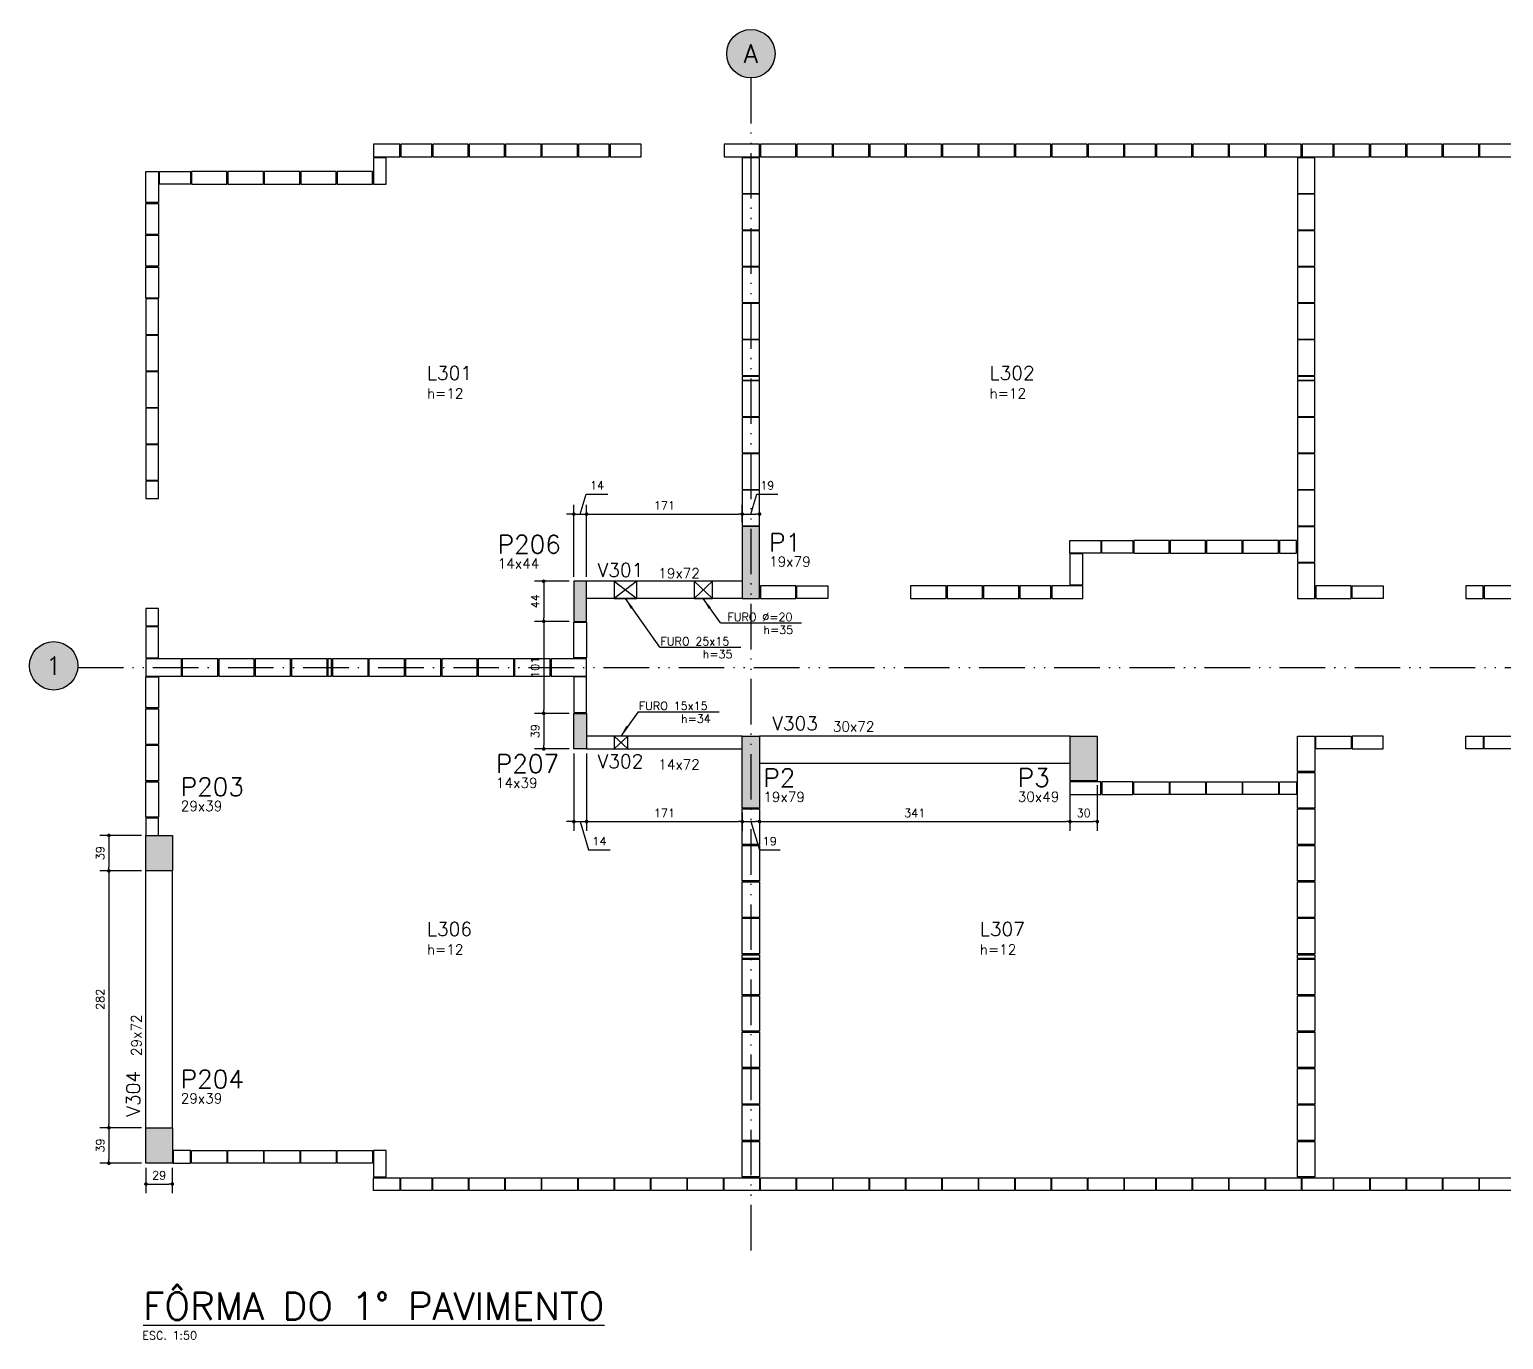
# Model space of a CAD drawing. Extents: x -15987 to 9310, y -4615 to -1189.
# Drawn here: x 6072 to 7691, y -4327 to -2889 of the extents above; entities that cross this region are included whole.
import ezdxf
from ezdxf.enums import TextEntityAlignment as Align

# ---------------------------------------------------------------- set-up
doc = ezdxf.new("R2010")
doc.units = 0
doc.header["$LTSCALE"] = 25
doc.linetypes.add('ESTILO_TQS_0004', pattern=[3.3, 2, -0.4, 0.05, -0.4, 0.05, -0.4])
for name, color, linetype in [('COTA', 1, 'Continuous'), ('EIXOS', 1, 'ESTILO_TQS_0004'), ('H2', 252, 'Continuous'), ('H4', 254, 'Continuous'), ('IND-EIXOS', 2, 'Continuous'), ('L-D', 2, 'Continuous'), ('L-N', 4, 'Continuous'), ('Linha_fina', 1, 'Continuous'), ('P-D', 2, 'Continuous'), ('P-S', 5, 'Continuous'), ('Pena_1', 1, 'Continuous'), ('PIL-N', 4, 'Continuous'), ('PROJ', 252, 'Continuous'), ('T1', 2, 'Continuous'), ('T4', 6, 'Continuous'), ('TEXT-EIXOS', 3, 'Continuous'), ('TEXTO', 3, 'Continuous'), ('VIG-D', 2, 'Continuous'), ('VIG-N', 4, 'Continuous'), ('VIGA', 3, 'Continuous')]:
    doc.layers.add(name, color=color, linetype=linetype)
doc.styles.add('COTA', font='romans.shx')
doc.styles.get("Standard").update_dxf_attribs({"font": 'romans.shx'})
doc.styles.add('Texto1', font='romans.shx', dxfattribs={"height": 9})
doc.styles.add('Texto4', font='romans.shx', dxfattribs={"height": 30})
doc.dimstyles.new('forma', dxfattribs={"dimscale": 5, "dimtxt": 1.8, "dimasz": 0.8, "dimexe": 2, "dimexo": 1, "dimgap": 1, "dimtad": 1, "dimdec": 1, "dimzin": 9, "dimtxsty": 'COTA', "dimblk1": 'DOT', "dimblk2": 'DOT', "dimsah": 1, "dimcen": 0, "dimdle": 1, "dimclrd": 256, "dimclre": 256, "dimclrt": 2, "dimadec": 0, "dimazin": 0, "dimtfac": 1, "dimtdec": 0, "dimtmove": 0, "dimatfit": 3, "dimfxl": 1, "dimtolj": 1, "dimtzin": 0, "dimarcsym": 0})

# ---------------------------------------------------------------- blocks, each defined once
blk = doc.blocks.new('A$C55ad4023')
at = {"layer": 'PROJ'}
for points in [[(-3240.9, -408), (-3211.9, -408), (-3211.9, -394), (-3240.9, -394), (-3240.9, -408)], [(-3210.9, -408), (-3176.9, -408), (-3176.9, -394), (-3210.9, -394), (-3210.9, -408)], [(-3175.9, -408), (-3136.9, -408), (-3136.9, -394), (-3175.9, -394), (-3175.9, -408)], [(-3135.9, -408), (-3096.9, -408), (-3096.9, -394), (-3135.9, -394), (-3135.9, -408)], [(-3095.9, -408), (-3056.9, -408), (-3056.9, -394), (-3095.9, -394), (-3095.9, -408)], [(-3055.9, -408), (-3016.9, -408), (-3016.9, -394), (-3055.9, -394), (-3055.9, -408)], [(-3015.9, -408), (-2981.9, -408), (-2981.9, -394), (-3015.9, -394), (-3015.9, -408)], [(-2980.9, -408), (-2946.9, -408), (-2946.9, -394), (-2980.9, -394), (-2980.9, -408)], [(-2855.9, -408), (-2816.9, -408), (-2816.9, -394), (-2855.9, -394), (-2855.9, -408)], [(-2815.9, -408), (-2776.9, -408), (-2776.9, -394), (-2815.9, -394), (-2815.9, -408)], [(-2775.9, -408), (-2736.9, -408), (-2736.9, -394), (-2775.9, -394), (-2775.9, -408)], [(-2735.9, -408), (-2696.9, -408), (-2696.9, -394), (-2735.9, -394), (-2735.9, -408)], [(-2695.9, -408), (-2656.9, -408), (-2656.9, -394), (-2695.9, -394), (-2695.9, -408)], [(-2655.9, -408), (-2616.9, -408), (-2616.9, -394), (-2655.9, -394), (-2655.9, -408)], [(-2615.9, -408), (-2576.9, -408), (-2576.9, -394), (-2615.9, -394), (-2615.9, -408)], [(-2575.9, -408), (-2536.9, -408), (-2536.9, -394), (-2575.9, -394), (-2575.9, -408)], [(-2535.9, -408), (-2496.9, -408), (-2496.9, -394), (-2535.9, -394), (-2535.9, -408)], [(-2495.9, -408), (-2456.9, -408), (-2456.9, -394), (-2495.9, -394), (-2495.9, -408)], [(-2455.9, -408), (-2416.9, -408), (-2416.9, -394), (-2455.9, -394), (-2455.9, -408)], [(-2415.9, -408), (-2381.9, -408), (-2381.9, -394), (-2415.9, -394), (-2415.9, -408)], [(-2380.9, -408), (-2341.9, -408), (-2341.9, -394), (-2380.9, -394), (-2380.9, -408)], [(-2340.9, -408), (-2301.9, -408), (-2301.9, -394), (-2340.9, -394), (-2340.9, -408)], [(-2300.9, -408), (-2261.9, -408), (-2261.9, -394), (-2300.9, -394), (-2300.9, -408)], [(-2260.9, -408), (-2221.9, -408), (-2221.9, -394), (-2260.9, -394), (-2260.9, -408)], [(-2220.9, -408), (-2186.9, -408), (-2186.9, -394), (-2220.9, -394), (-2220.9, -408)], [(-2185.9, -408), (-2146.9, -408), (-2146.9, -394), (-2185.9, -394), (-2185.9, -408)], [(-2145.9, -408), (-2106.9, -408), (-2106.9, -394), (-2145.9, -394), (-2145.9, -408)], [(-2105.9, -408), (-2066.9, -408), (-2066.9, -394), (-2105.9, -394), (-2105.9, -408)], [(-2065.9, -408), (-2026.9, -408), (-2026.9, -394), (-2065.9, -394), (-2065.9, -408)], [(-2025.9, -408), (-1986.9, -408), (-1986.9, -394), (-2025.9, -394), (-2025.9, -408)], [(-3240.9, -409), (-3240.9, -438), (-3226.9, -438), (-3226.9, -409), (-3240.9, -409)], [(-2835.9, -409), (-2835.9, -448), (-2816.9, -448), (-2816.9, -409), (-2835.9, -409)], [(-2225.9, -409), (-2225.9, -448), (-2206.9, -448), (-2206.9, -409), (-2225.9, -409)], [(-3476.9, -424), (-3476.9, -458), (-3490.9, -458), (-3490.9, -424), (-3476.9, -424)], [(-3441.9, -438), (-3475.9, -438), (-3475.9, -424), (-3441.9, -424), (-3441.9, -438)], [(-3440.9, -438), (-3401.9, -438), (-3401.9, -424), (-3440.9, -424), (-3440.9, -438)], [(-3400.9, -438), (-3361.9, -438), (-3361.9, -424), (-3400.9, -424), (-3400.9, -438)], [(-3360.9, -438), (-3321.9, -438), (-3321.9, -424), (-3360.9, -424), (-3360.9, -438)], [(-3320.9, -438), (-3281.9, -438), (-3281.9, -424), (-3320.9, -424), (-3320.9, -438)], [(-3280.9, -438), (-3241.9, -438), (-3241.9, -424), (-3280.9, -424), (-3280.9, -438)], [(-2835.9, -449), (-2835.9, -488), (-2816.9, -488), (-2816.9, -449), (-2835.9, -449)], [(-2225.9, -449), (-2225.9, -488), (-2206.9, -488), (-2206.9, -449), (-2225.9, -449)], [(-3476.9, -459), (-3476.9, -493), (-3490.9, -493), (-3490.9, -459), (-3476.9, -459)], [(-3476.9, -494), (-3476.9, -528), (-3490.9, -528), (-3490.9, -494), (-3476.9, -494)], [(-2835.9, -489), (-2835.9, -528), (-2816.9, -528), (-2816.9, -489), (-2835.9, -489)], [(-2225.9, -489), (-2225.9, -528), (-2206.9, -528), (-2206.9, -489), (-2225.9, -489)], [(-3476.9, -529), (-3476.9, -563), (-3490.9, -563), (-3490.9, -529), (-3476.9, -529)], [(-2835.9, -529), (-2835.9, -568), (-2816.9, -568), (-2816.9, -529), (-2835.9, -529)], [(-2225.9, -529), (-2225.9, -568), (-2206.9, -568), (-2206.9, -529), (-2225.9, -529)], [(-3490.9, -564), (-3490.9, -603), (-3476.9, -603), (-3476.9, -564), (-3490.9, -564)], [(-2835.9, -569), (-2835.9, -608), (-2816.9, -608), (-2816.9, -569), (-2835.9, -569)], [(-2225.9, -569), (-2225.9, -608), (-2206.9, -608), (-2206.9, -569), (-2225.9, -569)], [(-3490.9, -604), (-3490.9, -643), (-3476.9, -643), (-3476.9, -604), (-3490.9, -604)], [(-2835.9, -609), (-2835.9, -648), (-2816.9, -648), (-2816.9, -609), (-2835.9, -609)], [(-2225.9, -609), (-2225.9, -648), (-2206.9, -648), (-2206.9, -609), (-2225.9, -609)], [(-3490.9, -644), (-3490.9, -683), (-3476.9, -683), (-3476.9, -644), (-3490.9, -644)], [(-2816.9, -653), (-2816.9, -649), (-2835.9, -649), (-2835.9, -653), (-2816.9, -653)], [(-2835.9, -654), (-2835.9, -693), (-2816.9, -693), (-2816.9, -654), (-2835.9, -654)], [(-2206.9, -653), (-2206.9, -649), (-2225.9, -649), (-2225.9, -653), (-2206.9, -653)], [(-2225.9, -654), (-2225.9, -693), (-2206.9, -693), (-2206.9, -654), (-2225.9, -654)], [(-3490.9, -684), (-3490.9, -723), (-3476.9, -723), (-3476.9, -684), (-3490.9, -684)], [(-2835.9, -694), (-2835.9, -733), (-2816.9, -733), (-2816.9, -694), (-2835.9, -694)], [(-2225.9, -694), (-2225.9, -733), (-2206.9, -733), (-2206.9, -694), (-2225.9, -694)], [(-3490.9, -724), (-3490.9, -763), (-3476.9, -763), (-3476.9, -724), (-3490.9, -724)], [(-2835.9, -734), (-2835.9, -773), (-2816.9, -773), (-2816.9, -734), (-2835.9, -734)], [(-2225.9, -734), (-2225.9, -773), (-2206.9, -773), (-2206.9, -734), (-2225.9, -734)], [(-3476.9, -783), (-3476.9, -764), (-3490.9, -764), (-3490.9, -783), (-3476.9, -783)], [(-2835.9, -774), (-2835.9, -813), (-2816.9, -813), (-2816.9, -774), (-2835.9, -774)], [(-2225.9, -774), (-2225.9, -813), (-2206.9, -813), (-2206.9, -774), (-2225.9, -774)], [(-2225.9, -814), (-2225.9, -853), (-2206.9, -853), (-2206.9, -814), (-2225.9, -814)], [(-2475.9, -829), (-2441.9, -829), (-2441.9, -843), (-2475.9, -843), (-2475.9, -829)], [(-2440.9, -829), (-2406.9, -829), (-2406.9, -843), (-2440.9, -843), (-2440.9, -829)], [(-2366.9, -829), (-2405.9, -829), (-2405.9, -843), (-2366.9, -843), (-2366.9, -829)], [(-2326.9, -829), (-2365.9, -829), (-2365.9, -843), (-2326.9, -843), (-2326.9, -829)], [(-2286.9, -829), (-2325.9, -829), (-2325.9, -843), (-2286.9, -843), (-2286.9, -829)], [(-2246.9, -829), (-2285.9, -829), (-2285.9, -843), (-2246.9, -843), (-2246.9, -829)], [(-2245.9, -843), (-2226.9, -843), (-2226.9, -829), (-2245.9, -829), (-2245.9, -843)], [(-2475.9, -844), (-2475.9, -878), (-2461.9, -878), (-2461.9, -844), (-2475.9, -844)], [(-2225.9, -854), (-2225.9, -893), (-2206.9, -893), (-2206.9, -854), (-2225.9, -854)], [(-2776.9, -879), (-2815.9, -879), (-2815.9, -893), (-2776.9, -893), (-2776.9, -879)], [(-2775.9, -879), (-2741.9, -879), (-2741.9, -893), (-2775.9, -893), (-2775.9, -879)], [(-2611.9, -879), (-2650.9, -879), (-2650.9, -893), (-2611.9, -893), (-2611.9, -879)], [(-2571.9, -879), (-2610.9, -879), (-2610.9, -893), (-2571.9, -893), (-2571.9, -879)], [(-2531.9, -879), (-2570.9, -879), (-2570.9, -893), (-2531.9, -893), (-2531.9, -879)], [(-2496.9, -879), (-2530.9, -879), (-2530.9, -893), (-2496.9, -893), (-2496.9, -879)], [(-2461.9, -879), (-2495.9, -879), (-2495.9, -893), (-2461.9, -893), (-2461.9, -879)], [(-2166.9, -879), (-2205.9, -879), (-2205.9, -893), (-2166.9, -893), (-2166.9, -879)], [(-2165.9, -879), (-2131.9, -879), (-2131.9, -893), (-2165.9, -893), (-2165.9, -879)], [(-2040.9, -893), (-2021.9, -893), (-2021.9, -879), (-2040.9, -879), (-2040.9, -893)], [(-1981.9, -879), (-2020.9, -879), (-2020.9, -893), (-1981.9, -893), (-1981.9, -879)], [(-3476.9, -923), (-3476.9, -904), (-3490.9, -904), (-3490.9, -923), (-3476.9, -923)], [(-3020.9, -958), (-3020.9, -919), (-3006.9, -919), (-3006.9, -958), (-3020.9, -958)], [(-3490.9, -924), (-3490.9, -958), (-3476.9, -958), (-3476.9, -924), (-3490.9, -924)], [(-3490.9, -978), (-3451.9, -978), (-3451.9, -959), (-3490.9, -959), (-3490.9, -978)], [(-3450.9, -978), (-3411.9, -978), (-3411.9, -959), (-3450.9, -959), (-3450.9, -978)], [(-3410.9, -978), (-3371.9, -978), (-3371.9, -959), (-3410.9, -959), (-3410.9, -978)], [(-3370.9, -978), (-3331.9, -978), (-3331.9, -959), (-3370.9, -959), (-3370.9, -978)], [(-3330.9, -978), (-3291.9, -978), (-3291.9, -959), (-3330.9, -959), (-3330.9, -978)], [(-3286.9, -959), (-3290.9, -959), (-3290.9, -978), (-3286.9, -978), (-3286.9, -959)], [(-3285.9, -978), (-3246.9, -978), (-3246.9, -959), (-3285.9, -959), (-3285.9, -978)], [(-3245.9, -978), (-3206.9, -978), (-3206.9, -959), (-3245.9, -959), (-3245.9, -978)], [(-3205.9, -978), (-3166.9, -978), (-3166.9, -959), (-3205.9, -959), (-3205.9, -978)], [(-3165.9, -978), (-3126.9, -978), (-3126.9, -959), (-3165.9, -959), (-3165.9, -978)], [(-3125.9, -978), (-3086.9, -978), (-3086.9, -959), (-3125.9, -959), (-3125.9, -978)], [(-3085.9, -978), (-3046.9, -978), (-3046.9, -959), (-3085.9, -959), (-3085.9, -978)], [(-3045.9, -978), (-3006.9, -978), (-3006.9, -959), (-3045.9, -959), (-3045.9, -978)], [(-3490.9, -1013), (-3490.9, -979), (-3476.9, -979), (-3476.9, -1013), (-3490.9, -1013)], [(-3020.9, -979), (-3020.9, -1018), (-3006.9, -1018), (-3006.9, -979), (-3020.9, -979)], [(-3490.9, -1053), (-3490.9, -1014), (-3476.9, -1014), (-3476.9, -1053), (-3490.9, -1053)], [(-2225.9, -1083), (-2225.9, -1044), (-2206.9, -1044), (-2206.9, -1083), (-2225.9, -1083)], [(-2166.9, -1058), (-2205.9, -1058), (-2205.9, -1044), (-2166.9, -1044), (-2166.9, -1058)], [(-2165.9, -1058), (-2131.9, -1058), (-2131.9, -1044), (-2165.9, -1044), (-2165.9, -1058)], [(-2040.9, -1044), (-2021.9, -1044), (-2021.9, -1058), (-2040.9, -1058), (-2040.9, -1044)], [(-1981.9, -1058), (-2020.9, -1058), (-2020.9, -1044), (-1981.9, -1044), (-1981.9, -1058)], [(-3490.9, -1093), (-3490.9, -1054), (-3476.9, -1054), (-3476.9, -1093), (-3490.9, -1093)], [(-2225.9, -1123), (-2225.9, -1084), (-2206.9, -1084), (-2206.9, -1123), (-2225.9, -1123)], [(-3490.9, -1133), (-3490.9, -1094), (-3476.9, -1094), (-3476.9, -1133), (-3490.9, -1133)], [(-2475.9, -1108), (-2441.9, -1108), (-2441.9, -1094), (-2475.9, -1094), (-2475.9, -1108)], [(-2440.9, -1108), (-2406.9, -1108), (-2406.9, -1094), (-2440.9, -1094), (-2440.9, -1108)], [(-2366.9, -1108), (-2405.9, -1108), (-2405.9, -1094), (-2366.9, -1094), (-2366.9, -1108)], [(-2326.9, -1108), (-2365.9, -1108), (-2365.9, -1094), (-2326.9, -1094), (-2326.9, -1108)], [(-2286.9, -1108), (-2325.9, -1108), (-2325.9, -1094), (-2286.9, -1094), (-2286.9, -1108)], [(-2246.9, -1108), (-2285.9, -1108), (-2285.9, -1094), (-2246.9, -1094), (-2246.9, -1108)], [(-2245.9, -1094), (-2226.9, -1094), (-2226.9, -1108), (-2245.9, -1108), (-2245.9, -1094)], [(-2835.9, -1163), (-2835.9, -1124), (-2816.9, -1124), (-2816.9, -1163), (-2835.9, -1163)], [(-2225.9, -1163), (-2225.9, -1124), (-2206.9, -1124), (-2206.9, -1163), (-2225.9, -1163)], [(-3476.9, -1153), (-3476.9, -1134), (-3490.9, -1134), (-3490.9, -1153), (-3476.9, -1153)], [(-2835.9, -1203), (-2835.9, -1164), (-2816.9, -1164), (-2816.9, -1203), (-2835.9, -1203)], [(-2225.9, -1203), (-2225.9, -1164), (-2206.9, -1164), (-2206.9, -1203), (-2225.9, -1203)], [(-2835.9, -1243), (-2835.9, -1204), (-2816.9, -1204), (-2816.9, -1243), (-2835.9, -1243)], [(-2225.9, -1243), (-2225.9, -1204), (-2206.9, -1204), (-2206.9, -1243), (-2225.9, -1243)], [(-2835.9, -1283), (-2835.9, -1244), (-2816.9, -1244), (-2816.9, -1283), (-2835.9, -1283)], [(-2225.9, -1283), (-2225.9, -1244), (-2206.9, -1244), (-2206.9, -1283), (-2225.9, -1283)], [(-2816.9, -1284), (-2816.9, -1288), (-2835.9, -1288), (-2835.9, -1284), (-2816.9, -1284)], [(-2835.9, -1328), (-2835.9, -1289), (-2816.9, -1289), (-2816.9, -1328), (-2835.9, -1328)], [(-2206.9, -1284), (-2206.9, -1288), (-2225.9, -1288), (-2225.9, -1284), (-2206.9, -1284)], [(-2225.9, -1328), (-2225.9, -1289), (-2206.9, -1289), (-2206.9, -1328), (-2225.9, -1328)], [(-2835.9, -1368), (-2835.9, -1329), (-2816.9, -1329), (-2816.9, -1368), (-2835.9, -1368)], [(-2225.9, -1368), (-2225.9, -1329), (-2206.9, -1329), (-2206.9, -1368), (-2225.9, -1368)], [(-2835.9, -1408), (-2835.9, -1369), (-2816.9, -1369), (-2816.9, -1408), (-2835.9, -1408)], [(-2225.9, -1408), (-2225.9, -1369), (-2206.9, -1369), (-2206.9, -1408), (-2225.9, -1408)], [(-2835.9, -1448), (-2835.9, -1409), (-2816.9, -1409), (-2816.9, -1448), (-2835.9, -1448)], [(-2225.9, -1448), (-2225.9, -1409), (-2206.9, -1409), (-2206.9, -1448), (-2225.9, -1448)], [(-2835.9, -1488), (-2835.9, -1449), (-2816.9, -1449), (-2816.9, -1488), (-2835.9, -1488)], [(-2225.9, -1488), (-2225.9, -1449), (-2206.9, -1449), (-2206.9, -1488), (-2225.9, -1488)], [(-2835.9, -1528), (-2835.9, -1489), (-2816.9, -1489), (-2816.9, -1528), (-2835.9, -1528)], [(-2225.9, -1528), (-2225.9, -1489), (-2206.9, -1489), (-2206.9, -1528), (-2225.9, -1528)], [(-3460.9, -1513), (-3441.9, -1513), (-3441.9, -1499), (-3460.9, -1499), (-3460.9, -1513)], [(-3440.9, -1499), (-3401.9, -1499), (-3401.9, -1513), (-3440.9, -1513), (-3440.9, -1499)], [(-3400.9, -1499), (-3361.9, -1499), (-3361.9, -1513), (-3400.9, -1513), (-3400.9, -1499)], [(-3360.9, -1499), (-3321.9, -1499), (-3321.9, -1513), (-3360.9, -1513), (-3360.9, -1499)], [(-3320.9, -1499), (-3281.9, -1499), (-3281.9, -1513), (-3320.9, -1513), (-3320.9, -1499)], [(-3280.9, -1499), (-3241.9, -1499), (-3241.9, -1513), (-3280.9, -1513), (-3280.9, -1499)], [(-3240.9, -1499), (-3240.9, -1528), (-3226.9, -1528), (-3226.9, -1499), (-3240.9, -1499)], [(-3240.9, -1529), (-3211.9, -1529), (-3211.9, -1543), (-3240.9, -1543), (-3240.9, -1529)], [(-3210.9, -1529), (-3176.9, -1529), (-3176.9, -1543), (-3210.9, -1543), (-3210.9, -1529)], [(-3175.9, -1529), (-3136.9, -1529), (-3136.9, -1543), (-3175.9, -1543), (-3175.9, -1529)], [(-3135.9, -1529), (-3096.9, -1529), (-3096.9, -1543), (-3135.9, -1543), (-3135.9, -1529)], [(-3095.9, -1529), (-3056.9, -1529), (-3056.9, -1543), (-3095.9, -1543), (-3095.9, -1529)], [(-3055.9, -1529), (-3016.9, -1529), (-3016.9, -1543), (-3055.9, -1543), (-3055.9, -1529)], [(-3015.9, -1529), (-2976.9, -1529), (-2976.9, -1543), (-3015.9, -1543), (-3015.9, -1529)], [(-2975.9, -1529), (-2936.9, -1529), (-2936.9, -1543), (-2975.9, -1543), (-2975.9, -1529)], [(-2935.9, -1529), (-2896.9, -1529), (-2896.9, -1543), (-2935.9, -1543), (-2935.9, -1529)], [(-2895.9, -1529), (-2856.9, -1529), (-2856.9, -1543), (-2895.9, -1543), (-2895.9, -1529)], [(-2855.9, -1529), (-2816.9, -1529), (-2816.9, -1543), (-2855.9, -1543), (-2855.9, -1529)], [(-2815.9, -1529), (-2776.9, -1529), (-2776.9, -1543), (-2815.9, -1543), (-2815.9, -1529)], [(-2775.9, -1529), (-2736.9, -1529), (-2736.9, -1543), (-2775.9, -1543), (-2775.9, -1529)], [(-2735.9, -1529), (-2696.9, -1529), (-2696.9, -1543), (-2735.9, -1543), (-2735.9, -1529)], [(-2695.9, -1529), (-2656.9, -1529), (-2656.9, -1543), (-2695.9, -1543), (-2695.9, -1529)], [(-2655.9, -1529), (-2616.9, -1529), (-2616.9, -1543), (-2655.9, -1543), (-2655.9, -1529)], [(-2615.9, -1529), (-2576.9, -1529), (-2576.9, -1543), (-2615.9, -1543), (-2615.9, -1529)], [(-2575.9, -1529), (-2536.9, -1529), (-2536.9, -1543), (-2575.9, -1543), (-2575.9, -1529)], [(-2535.9, -1529), (-2496.9, -1529), (-2496.9, -1543), (-2535.9, -1543), (-2535.9, -1529)], [(-2495.9, -1529), (-2456.9, -1529), (-2456.9, -1543), (-2495.9, -1543), (-2495.9, -1529)], [(-2455.9, -1529), (-2416.9, -1529), (-2416.9, -1543), (-2455.9, -1543), (-2455.9, -1529)], [(-2415.9, -1529), (-2381.9, -1529), (-2381.9, -1543), (-2415.9, -1543), (-2415.9, -1529)], [(-2380.9, -1529), (-2341.9, -1529), (-2341.9, -1543), (-2380.9, -1543), (-2380.9, -1529)], [(-2340.9, -1529), (-2301.9, -1529), (-2301.9, -1543), (-2340.9, -1543), (-2340.9, -1529)], [(-2300.9, -1529), (-2261.9, -1529), (-2261.9, -1543), (-2300.9, -1543), (-2300.9, -1529)], [(-2260.9, -1529), (-2221.9, -1529), (-2221.9, -1543), (-2260.9, -1543), (-2260.9, -1529)], [(-2220.9, -1529), (-2186.9, -1529), (-2186.9, -1543), (-2220.9, -1543), (-2220.9, -1529)], [(-2185.9, -1529), (-2146.9, -1529), (-2146.9, -1543), (-2185.9, -1543), (-2185.9, -1529)], [(-2145.9, -1529), (-2106.9, -1529), (-2106.9, -1543), (-2145.9, -1543), (-2145.9, -1529)], [(-2105.9, -1529), (-2066.9, -1529), (-2066.9, -1543), (-2105.9, -1543), (-2105.9, -1529)], [(-2065.9, -1529), (-2026.9, -1529), (-2026.9, -1543), (-2065.9, -1543), (-2065.9, -1529)], [(-2025.9, -1529), (-1986.9, -1529), (-1986.9, -1543), (-2025.9, -1543), (-2025.9, -1529)]]:
    blk.add_lwpolyline(points, dxfattribs=at)
blk = doc.blocks.new('_Dot')
at = {"color": 0, "linetype": 'ByBlock', "lineweight": -2}
blk.add_line((-0.5, 0), (-1, 0), dxfattribs=at)
at = {"color": 0, "linetype": 'ByBlock', "const_width": 0.5}
blk.add_lwpolyline([(-0.25, 0, 1), (0.25, 0, 1)], format="xyb", close=True, dxfattribs=at)
blk = doc.blocks.new('*D30')
at = {"layer": 'COTA', "lineweight": -2, "transparency": 16777216}
for p, q in [((6194.5, -3773.6), (6148.8, -3773.6)), ((6158.8, -3777.6), (6158.8, -3808.6)), ((6194.5, -3812.6), (6148.8, -3812.6))]:
    blk.add_line(p, q, dxfattribs=at)
at = {"layer": 'Defpoints', "color": 0, "transparency": 16777216}
for p in [(6199.5, -3773.6), (6158.8, -3812.6), (6199.5, -3812.6)]:
    blk.add_point(p, dxfattribs=at)
at = {"layer": 'COTA', "lineweight": -2, "transparency": 16777216, "xscale": 4, "yscale": 4, "zscale": 4}
for p, rotation in [((6158.8, -3773.6), 90), ((6158.8, -3812.6), 270)]:
    blk.add_blockref('_Dot', p, dxfattribs=dict(at, rotation=rotation))
at = {"layer": 'COTA', "color": 2, "transparency": 16777216, "insert": (6149.3, -3793.1), "char_height": 9, "attachment_point": 5, "rotation": 90, "style": 'COTA'}
blk.add_mtext('\\A1;39 ', dxfattribs=at)
blk = doc.blocks.new('*D31')
at = {"layer": 'COTA', "lineweight": -2, "transparency": 16777216}
for p, q in [((6194.5, -3812.6), (6148.8, -3812.6)), ((6158.8, -3816.6), (6158.8, -4090.6)), ((6194.5, -4094.6), (6148.8, -4094.6))]:
    blk.add_line(p, q, dxfattribs=at)
at = {"layer": 'Defpoints', "color": 0, "transparency": 16777216}
for p in [(6199.5, -3812.6), (6158.8, -4094.6), (6199.5, -4094.6)]:
    blk.add_point(p, dxfattribs=at)
at = {"layer": 'COTA', "lineweight": -2, "transparency": 16777216, "xscale": 4, "yscale": 4, "zscale": 4}
for p, rotation in [((6158.8, -3812.6), 90), ((6158.8, -4094.6), 270)]:
    blk.add_blockref('_Dot', p, dxfattribs=dict(at, rotation=rotation))
at = {"layer": 'COTA', "color": 2, "transparency": 16777216, "insert": (6149.3, -3953.6), "char_height": 9, "attachment_point": 5, "rotation": 90, "style": 'COTA'}
blk.add_mtext('\\A1;282 ', dxfattribs=at)
blk = doc.blocks.new('*D32')
at = {"layer": 'COTA', "lineweight": -2, "transparency": 16777216}
for p, q in [((6194.5, -4094.6), (6148.8, -4094.6)), ((6158.8, -4098.6), (6158.8, -4129.6)), ((6194.5, -4133.6), (6148.8, -4133.6))]:
    blk.add_line(p, q, dxfattribs=at)
at = {"layer": 'Defpoints', "color": 0, "transparency": 16777216}
for p in [(6199.5, -4094.6), (6158.8, -4133.6), (6199.5, -4133.6)]:
    blk.add_point(p, dxfattribs=at)
at = {"layer": 'COTA', "lineweight": -2, "transparency": 16777216, "xscale": 4, "yscale": 4, "zscale": 4}
for p, rotation in [((6158.8, -4094.6), 90), ((6158.8, -4133.6), 270)]:
    blk.add_blockref('_Dot', p, dxfattribs=dict(at, rotation=rotation))
at = {"layer": 'COTA', "color": 2, "transparency": 16777216, "insert": (6149.3, -4114.1), "char_height": 9, "attachment_point": 5, "rotation": 90, "style": 'COTA'}
blk.add_mtext('\\A1;39 ', dxfattribs=at)
blk = doc.blocks.new('*D33')
at = {"layer": 'COTA', "lineweight": -2, "transparency": 16777216}
for p, q in [((6199.5, -4138.6), (6199.5, -4166.4)), ((6228.5, -4138.6), (6228.5, -4166.4)), ((6203.5, -4156.4), (6224.5, -4156.4))]:
    blk.add_line(p, q, dxfattribs=at)
at = {"layer": 'Defpoints', "color": 0, "transparency": 16777216}
for p in [(6199.5, -4133.6), (6228.5, -4133.6), (6228.5, -4156.4)]:
    blk.add_point(p, dxfattribs=at)
at = {"layer": 'COTA', "lineweight": -2, "transparency": 16777216, "xscale": 4, "yscale": 4, "zscale": 4, "rotation": 180}
blk.add_blockref('_Dot', (6199.5, -4156.4), dxfattribs=at)
at = {"layer": 'COTA', "lineweight": -2, "transparency": 16777216, "xscale": 4, "yscale": 4, "zscale": 4}
blk.add_blockref('_Dot', (6228.5, -4156.4), dxfattribs=at)
at = {"layer": 'COTA', "color": 2, "transparency": 16777216, "insert": (6214, -4146.9), "char_height": 9, "attachment_point": 5, "style": 'COTA'}
blk.add_mtext('\\A1;29 ', dxfattribs=at)
blk = doc.blocks.new('*D34')
at = {"layer": 'COTA', "lineweight": -2, "transparency": 16777216}
for p, q in [((6669.5, -3683.6), (6669.5, -3768.5)), ((6683.5, -3683.6), (6683.5, -3768.5)), ((6665.5, -3758.5), (6661.5, -3758.5)), ((6669.5, -3758.5), (6683.5, -3758.5)), ((6669.5, -3758.5), (6683.5, -3758.5)), ((6676.5, -3758.5), (6685.8, -3789.5)), ((6687.5, -3758.5), (6691.5, -3758.5)), ((6685.8, -3789.5), (6709.5, -3789.5))]:
    blk.add_line(p, q, dxfattribs=at)
at = {"layer": 'Defpoints', "color": 0, "transparency": 16777216}
for p in [(6669.5, -3678.6), (6683.5, -3678.6), (6683.5, -3758.5)]:
    blk.add_point(p, dxfattribs=at)
at = {"layer": 'COTA', "lineweight": -2, "transparency": 16777216, "xscale": 4, "yscale": 4, "zscale": 4}
blk.add_blockref('_Dot', (6669.5, -3758.5), dxfattribs=at)
at = {"layer": 'COTA', "lineweight": -2, "transparency": 16777216, "xscale": 4, "yscale": 4, "zscale": 4, "rotation": 180}
blk.add_blockref('_Dot', (6683.5, -3758.5), dxfattribs=at)
at = {"layer": 'COTA', "color": 2, "transparency": 16777216, "insert": (6697.7, -3780), "char_height": 9, "attachment_point": 5, "style": 'COTA'}
blk.add_mtext('\\A1;14 ', dxfattribs=at)
blk = doc.blocks.new('*D35')
at = {"layer": 'COTA', "lineweight": -2, "transparency": 16777216}
for p, q in [((6683.5, -3683.6), (6683.5, -3768.5)), ((6854.5, -3748.6), (6854.5, -3768.5)), ((6687.5, -3758.5), (6850.5, -3758.5))]:
    blk.add_line(p, q, dxfattribs=at)
at = {"layer": 'Defpoints', "color": 0, "transparency": 16777216}
for p in [(6683.5, -3678.6), (6854.5, -3743.6), (6854.5, -3758.5)]:
    blk.add_point(p, dxfattribs=at)
at = {"layer": 'COTA', "lineweight": -2, "transparency": 16777216, "xscale": 4, "yscale": 4, "zscale": 4, "rotation": 180}
blk.add_blockref('_Dot', (6683.5, -3758.5), dxfattribs=at)
at = {"layer": 'COTA', "lineweight": -2, "transparency": 16777216, "xscale": 4, "yscale": 4, "zscale": 4}
blk.add_blockref('_Dot', (6854.5, -3758.5), dxfattribs=at)
at = {"layer": 'COTA', "color": 2, "transparency": 16777216, "insert": (6769, -3749), "char_height": 9, "attachment_point": 5, "style": 'COTA'}
blk.add_mtext('\\A1;171 ', dxfattribs=at)
blk = doc.blocks.new('*D36')
at = {"layer": 'COTA', "lineweight": -2, "transparency": 16777216}
for p, q in [((6854.5, -3748.6), (6854.5, -3768.5)), ((6873.5, -3748.6), (6873.5, -3768.5)), ((6858.5, -3758.5), (6869.5, -3758.5)), ((6864, -3758.5), (6873.3, -3789.5)), ((6873.3, -3789.5), (6896.2, -3789.5))]:
    blk.add_line(p, q, dxfattribs=at)
at = {"layer": 'Defpoints', "color": 0, "transparency": 16777216}
for p in [(6854.5, -3743.6), (6873.5, -3743.6), (6873.5, -3758.5)]:
    blk.add_point(p, dxfattribs=at)
at = {"layer": 'COTA', "lineweight": -2, "transparency": 16777216, "xscale": 4, "yscale": 4, "zscale": 4, "rotation": 180}
blk.add_blockref('_Dot', (6854.5, -3758.5), dxfattribs=at)
at = {"layer": 'COTA', "lineweight": -2, "transparency": 16777216, "xscale": 4, "yscale": 4, "zscale": 4}
blk.add_blockref('_Dot', (6873.5, -3758.5), dxfattribs=at)
at = {"layer": 'COTA', "color": 2, "transparency": 16777216, "insert": (6884.7, -3780), "char_height": 9, "attachment_point": 5, "style": 'COTA'}
blk.add_mtext('\\A1;19 ', dxfattribs=at)
blk = doc.blocks.new('*D37')
at = {"layer": 'COTA', "lineweight": -2, "transparency": 16777216}
for p, q in [((7214.5, -3718.6), (7214.5, -3768.5)), ((6873.5, -3748.6), (6873.5, -3768.5)), ((6877.5, -3758.5), (7210.5, -3758.5))]:
    blk.add_line(p, q, dxfattribs=at)
at = {"layer": 'Defpoints', "color": 0, "transparency": 16777216}
for p in [(7214.5, -3713.6), (6873.5, -3743.6), (7214.5, -3758.5)]:
    blk.add_point(p, dxfattribs=at)
at = {"layer": 'COTA', "lineweight": -2, "transparency": 16777216, "xscale": 4, "yscale": 4, "zscale": 4, "rotation": 180}
blk.add_blockref('_Dot', (6873.5, -3758.5), dxfattribs=at)
at = {"layer": 'COTA', "lineweight": -2, "transparency": 16777216, "xscale": 4, "yscale": 4, "zscale": 4}
blk.add_blockref('_Dot', (7214.5, -3758.5), dxfattribs=at)
at = {"layer": 'COTA', "color": 2, "transparency": 16777216, "insert": (7044, -3749), "char_height": 9, "attachment_point": 5, "style": 'COTA'}
blk.add_mtext('\\A1;341 ', dxfattribs=at)
blk = doc.blocks.new('*D38')
at = {"layer": 'COTA', "lineweight": -2, "transparency": 16777216}
for p, q in [((7214.5, -3718.6), (7214.5, -3768.5)), ((7244.5, -3718.6), (7244.5, -3768.5)), ((7218.5, -3758.5), (7240.5, -3758.5))]:
    blk.add_line(p, q, dxfattribs=at)
at = {"layer": 'Defpoints', "color": 0, "transparency": 16777216}
for p in [(7214.5, -3713.6), (7244.5, -3713.6), (7244.5, -3758.5)]:
    blk.add_point(p, dxfattribs=at)
at = {"layer": 'COTA', "lineweight": -2, "transparency": 16777216, "xscale": 4, "yscale": 4, "zscale": 4, "rotation": 180}
blk.add_blockref('_Dot', (7214.5, -3758.5), dxfattribs=at)
at = {"layer": 'COTA', "lineweight": -2, "transparency": 16777216, "xscale": 4, "yscale": 4, "zscale": 4}
blk.add_blockref('_Dot', (7244.5, -3758.5), dxfattribs=at)
at = {"layer": 'COTA', "color": 2, "transparency": 16777216, "insert": (7229.5, -3749), "char_height": 9, "attachment_point": 5, "style": 'COTA'}
blk.add_mtext('\\A1;30 ', dxfattribs=at)
blk = doc.blocks.new('*D39')
at = {"layer": 'COTA', "lineweight": -2, "transparency": 16777216}
for p, q in [((6664.5, -3494.6), (6626.5, -3494.6)), ((6636.5, -3498.6), (6636.5, -3534.6)), ((6664.5, -3538.6), (6626.5, -3538.6))]:
    blk.add_line(p, q, dxfattribs=at)
at = {"layer": 'Defpoints', "color": 0, "transparency": 16777216}
for p in [(6669.5, -3494.6), (6636.5, -3538.6), (6669.5, -3538.6)]:
    blk.add_point(p, dxfattribs=at)
at = {"layer": 'COTA', "lineweight": -2, "transparency": 16777216, "xscale": 4, "yscale": 4, "zscale": 4}
for p, rotation in [((6636.5, -3494.6), 90), ((6636.5, -3538.6), 270)]:
    blk.add_blockref('_Dot', p, dxfattribs=dict(at, rotation=rotation))
at = {"layer": 'COTA', "color": 2, "transparency": 16777216, "insert": (6627, -3516.6), "char_height": 9, "attachment_point": 5, "rotation": 90, "style": 'COTA'}
blk.add_mtext('\\A1;44 ', dxfattribs=at)
blk = doc.blocks.new('*D40')
at = {"layer": 'COTA', "lineweight": -2, "transparency": 16777216}
for p, q in [((6664.5, -3538.6), (6626.5, -3538.6)), ((6636.5, -3542.6), (6636.5, -3635.6)), ((6664.5, -3639.6), (6626.5, -3639.6))]:
    blk.add_line(p, q, dxfattribs=at)
at = {"layer": 'Defpoints', "color": 0, "transparency": 16777216}
for p in [(6669.5, -3538.6), (6636.5, -3639.6), (6669.5, -3639.6)]:
    blk.add_point(p, dxfattribs=at)
at = {"layer": 'COTA', "lineweight": -2, "transparency": 16777216, "xscale": 4, "yscale": 4, "zscale": 4}
for p, rotation in [((6636.5, -3538.6), 90), ((6636.5, -3639.6), 270)]:
    blk.add_blockref('_Dot', p, dxfattribs=dict(at, rotation=rotation))
at = {"layer": 'COTA', "color": 2, "transparency": 16777216, "insert": (6627, -3589.1), "char_height": 9, "attachment_point": 5, "rotation": 90, "style": 'COTA'}
blk.add_mtext('\\A1;101 ', dxfattribs=at)
blk = doc.blocks.new('*D41')
at = {"layer": 'COTA', "lineweight": -2, "transparency": 16777216}
for p, q in [((6664.5, -3639.6), (6626.5, -3639.6)), ((6636.5, -3643.6), (6636.5, -3674.6)), ((6664.5, -3678.6), (6626.5, -3678.6))]:
    blk.add_line(p, q, dxfattribs=at)
at = {"layer": 'Defpoints', "color": 0, "transparency": 16777216}
for p in [(6669.5, -3639.6), (6636.5, -3678.6), (6669.5, -3678.6)]:
    blk.add_point(p, dxfattribs=at)
at = {"layer": 'COTA', "lineweight": -2, "transparency": 16777216, "xscale": 4, "yscale": 4, "zscale": 4}
for p, rotation in [((6636.5, -3639.6), 90), ((6636.5, -3678.6), 270)]:
    blk.add_blockref('_Dot', p, dxfattribs=dict(at, rotation=rotation))
at = {"layer": 'COTA', "color": 2, "transparency": 16777216, "insert": (6627, -3659.1), "char_height": 9, "attachment_point": 5, "rotation": 90, "style": 'COTA'}
blk.add_mtext('\\A1;39 ', dxfattribs=at)
blk = doc.blocks.new('*D42')
at = {"layer": 'COTA', "lineweight": -2, "transparency": 16777216}
for p, q in [((6676.5, -3420.8), (6683.1, -3398.8)), ((6683.1, -3398.8), (6706.8, -3398.8)), ((6669.5, -3489.6), (6669.5, -3410.8)), ((6683.5, -3489.6), (6683.5, -3410.8)), ((6665.5, -3420.8), (6661.5, -3420.8)), ((6669.5, -3420.8), (6683.5, -3420.8)), ((6669.5, -3420.8), (6683.5, -3420.8)), ((6687.5, -3420.8), (6691.5, -3420.8))]:
    blk.add_line(p, q, dxfattribs=at)
at = {"layer": 'Defpoints', "color": 0, "transparency": 16777216}
for p in [(6683.5, -3420.8), (6669.5, -3494.6), (6683.5, -3494.6)]:
    blk.add_point(p, dxfattribs=at)
at = {"layer": 'COTA', "lineweight": -2, "transparency": 16777216, "xscale": 4, "yscale": 4, "zscale": 4}
blk.add_blockref('_Dot', (6669.5, -3420.8), dxfattribs=at)
at = {"layer": 'COTA', "lineweight": -2, "transparency": 16777216, "xscale": 4, "yscale": 4, "zscale": 4, "rotation": 180}
blk.add_blockref('_Dot', (6683.5, -3420.8), dxfattribs=at)
at = {"layer": 'COTA', "color": 2, "transparency": 16777216, "insert": (6695, -3389.3), "char_height": 9, "attachment_point": 5, "style": 'COTA'}
blk.add_mtext('\\A1;14 ', dxfattribs=at)
blk = doc.blocks.new('*D43')
at = {"layer": 'COTA', "lineweight": -2, "transparency": 16777216}
for p, q in [((6683.5, -3489.6), (6683.5, -3410.8)), ((6854.5, -3429.6), (6854.5, -3410.8)), ((6687.5, -3420.8), (6850.5, -3420.8))]:
    blk.add_line(p, q, dxfattribs=at)
at = {"layer": 'Defpoints', "color": 0, "transparency": 16777216}
for p in [(6854.5, -3420.8), (6854.5, -3434.6), (6683.5, -3494.6)]:
    blk.add_point(p, dxfattribs=at)
at = {"layer": 'COTA', "lineweight": -2, "transparency": 16777216, "xscale": 4, "yscale": 4, "zscale": 4, "rotation": 180}
blk.add_blockref('_Dot', (6683.5, -3420.8), dxfattribs=at)
at = {"layer": 'COTA', "lineweight": -2, "transparency": 16777216, "xscale": 4, "yscale": 4, "zscale": 4}
blk.add_blockref('_Dot', (6854.5, -3420.8), dxfattribs=at)
at = {"layer": 'COTA', "color": 2, "transparency": 16777216, "insert": (6769, -3411.3), "char_height": 9, "attachment_point": 5, "style": 'COTA'}
blk.add_mtext('\\A1;171 ', dxfattribs=at)
blk = doc.blocks.new('*D44')
at = {"layer": 'COTA', "lineweight": -2, "transparency": 16777216}
for p, q in [((6864, -3420.8), (6870.6, -3398.8)), ((6870.6, -3398.8), (6893.5, -3398.8)), ((6854.5, -3429.6), (6854.5, -3410.8)), ((6873.5, -3429.6), (6873.5, -3410.8)), ((6858.5, -3420.8), (6869.5, -3420.8))]:
    blk.add_line(p, q, dxfattribs=at)
at = {"layer": 'Defpoints', "color": 0, "transparency": 16777216}
for p in [(6873.5, -3420.8), (6854.5, -3434.6), (6873.5, -3434.6)]:
    blk.add_point(p, dxfattribs=at)
at = {"layer": 'COTA', "lineweight": -2, "transparency": 16777216, "xscale": 4, "yscale": 4, "zscale": 4, "rotation": 180}
blk.add_blockref('_Dot', (6854.5, -3420.8), dxfattribs=at)
at = {"layer": 'COTA', "lineweight": -2, "transparency": 16777216, "xscale": 4, "yscale": 4, "zscale": 4}
blk.add_blockref('_Dot', (6873.5, -3420.8), dxfattribs=at)
at = {"layer": 'COTA', "color": 2, "transparency": 16777216, "insert": (6882, -3389.3), "char_height": 9, "attachment_point": 5, "style": 'COTA'}
blk.add_mtext('\\A1;19 ', dxfattribs=at)
blk = doc.blocks.new('ss')
at = {"layer": 'Linha_fina'}
blk.add_solid([(0, 0), (-2.5, -0.29), (-2.5, 0.3)], dxfattribs=at)

msp = doc.modelspace()

# ---------------------------------------------------------------- hatches: boundary and pattern name
at = {"layer": 'H2'}
for points in [[(6854.52, -3513.6), (6873.52, -3513.6), (6873.52, -3434.6), (6854.52, -3434.6)], [(6669.52, -3538.6), (6683.52, -3538.6), (6683.52, -3494.6), (6669.52, -3494.6)], [(6669.52, -3639.6), (6683.52, -3639.6), (6683.52, -3678.6), (6669.52, -3678.6)], [(6854.52, -3664.6), (6873.52, -3664.6), (6873.52, -3743.6), (6854.52, -3743.6)], [(7214.52, -3664.6), (7244.52, -3664.6), (7244.52, -3713.6), (7214.52, -3713.6)], [(6199.52, -3773.6), (6228.52, -3773.6), (6228.52, -3812.6), (6199.52, -3812.6)], [(6199.52, -4094.6), (6228.52, -4094.6), (6228.52, -4133.6), (6199.52, -4133.6)]]:
    msp.add_hatch(color=256, dxfattribs=at).paths.add_polyline_path(points)
at = {"layer": 'H4'}
h = msp.add_hatch(color=256, dxfattribs=at)
edge = h.paths.add_edge_path()
edge.add_arc((6864.02, -2915.27), 26.59, 0, 360)
h = msp.add_hatch(color=256, dxfattribs=at)
edge = h.paths.add_edge_path()
edge.add_arc((6098.2, -3587.36), 26.59, 0, 360)

# ---------------------------------------------------------------- linework, layer by layer
at = {"layer": 'EIXOS'}
for p, q in [((6864.02, -2941.8), (6864.02, -4232.05)), ((6124.73, -3589.1), (9309.78, -3589.1))]:
    msp.add_line(p, q, dxfattribs=at)
at = {"layer": 'IND-EIXOS'}
for centre in [(6864.02, -2915.27), (6098.2, -3587.36)]:
    msp.add_circle(centre, 26.59, dxfattribs=at)
at = {"layer": 'Linha_fina'}
for p, q in [((6763.94, -3567.02), (6726.27, -3513.61)), ((6830.59, -3540.31), (6811.76, -3513.61)), ((6830.59, -3540.31), (6919.73, -3540.31)), ((6763.94, -3567.02), (6853.08, -3567.02)), ((6740.1, -3637.89), (6721.27, -3664.6)), ((6740.1, -3637.89), (6829.24, -3637.89))]:
    msp.add_line(p, q, dxfattribs=at)
at = {"layer": 'P-S'}
for points in [[(6854.52, -3513.6), (6873.52, -3513.6), (6873.52, -3434.6), (6854.52, -3434.6), (6854.52, -3513.6)], [(6669.52, -3538.6), (6683.52, -3538.6), (6683.52, -3494.6), (6669.52, -3494.6), (6669.52, -3538.6)], [(6669.52, -3639.6), (6683.52, -3639.6), (6683.52, -3678.6), (6669.52, -3678.6), (6669.52, -3639.6)], [(6854.52, -3664.6), (6873.52, -3664.6), (6873.52, -3743.6), (6854.52, -3743.6), (6854.52, -3664.6)], [(7214.52, -3664.6), (7244.52, -3664.6), (7244.52, -3713.6), (7214.52, -3713.6), (7214.52, -3664.6)], [(6199.52, -3773.6), (6228.52, -3773.6), (6228.52, -3812.6), (6199.52, -3812.6), (6199.52, -3773.6)], [(6199.52, -4094.6), (6228.52, -4094.6), (6228.52, -4133.6), (6199.52, -4133.6), (6199.52, -4094.6)]]:
    msp.add_lwpolyline(points, dxfattribs=at)
at = {"layer": 'Pena_1'}
for points in [[(6713.77, -3494.6), (6713.77, -3513.61), (6738.77, -3513.6), (6738.77, -3494.6), (6713.77, -3494.6)], [(6713.77, -3494.6), (6738.74, -3513.6)], [(6738.77, -3494.6), (6713.77, -3513.6)], [(6801.75, -3494.6), (6801.75, -3513.61), (6821.77, -3513.6), (6821.77, -3494.6), (6801.75, -3494.6)], [(6801.75, -3494.6), (6821.74, -3513.6)], [(6821.77, -3494.6), (6801.75, -3513.6)], [(6713.77, -3664.58), (6713.77, -3678.6), (6728.77, -3678.58), (6728.77, -3664.6), (6713.77, -3664.6)], [(6713.77, -3664.58), (6728.77, -3678.6)], [(6728.77, -3664.6), (6713.77, -3678.58)]]:
    msp.add_lwpolyline(points, dxfattribs=at)
at = {"layer": 'VIGA'}
for points in [[(6854.52, -3494.6), (6683.52, -3494.6)], [(6854.52, -3513.6), (6683.52, -3513.6)], [(6854.52, -3664.6), (6683.52, -3664.6)], [(7214.52, -3664.6), (6873.52, -3664.6)], [(6683.52, -3678.6), (6854.52, -3678.6)], [(7214.52, -3694.6), (6873.52, -3694.6)], [(6199.52, -4094.6), (6199.52, -3812.6)], [(6228.52, -4094.6), (6228.52, -3812.6)]]:
    msp.add_lwpolyline(points, dxfattribs=at)

# ---------------------------------------------------------------- block references
at = {"layer": 'COTA', "yscale": 4.999999999999998, "zscale": 4.999999999999998}
for p, xscale, rotation in [((6726.27, -3513.61), -4.999999999999998, 303.6559025255281), ((6811.76, -3513.61), -4.999999999999998, 303.6559025255281), ((6721.27, -3664.6), 4.999999999999998, 236.3440974744763)]:
    msp.add_blockref('ss', p, dxfattribs=dict(at, xscale=xscale, rotation=rotation))
at = {"layer": 'VIGA'}
msp.add_blockref('A$C55ad4023', (9690.38, -2620.61), dxfattribs=at)

# ---------------------------------------------------------------- texts
at = {"layer": 'L-D'}
for p in [(6508.23, -3293.73), (7126.22, -3293.73), (6508.23, -3904.41), (7115.52, -3904.41)]:
    msp.add_text('h=12', height=11, dxfattribs=at).set_placement(p)
at = {"layer": 'L-N'}
for s, p in [('L301', (6508.23, -3273.33)), ('L302', (7126.22, -3273.33)), ('L306', (6508.23, -3884.01)), ('L307', (7115.52, -3884.01))]:
    msp.add_text(s, height=15, dxfattribs=at).set_placement(p)
at = {"layer": 'P-D', "linetype": 'Continuous'}
for s, p in [('14x44', (6585.89, -3480.6, 0.02)), ('19x79', (6884.03, -3478.46)), ('14x39', (6583.96, -3721.43, 0.02)), ('29x39', (6237.74, -3746.83, 0.02)), ('19x79', (6877.63, -3736.91)), ('30x49', (7157.1, -3736.64)), ('29x39', (6237.74, -4067.83, 0.02))]:
    msp.add_text(s, height=11, dxfattribs=at).set_placement(p)
at = {"layer": 'PIL-N', "linetype": 'Continuous'}
for s, p in [('P206', (6585.89, -3464.1, 0.02)), ('P1', (6884.03, -3461.96)), ('P207', (6583.96, -3704.93, 0.02)), ('P2', (6877.63, -3720.41)), ('P3', (7157.1, -3720.14)), ('P203', (6237.74, -3730.33, 0.02)), ('P204', (6237.74, -4051.33, 0.02))]:
    msp.add_text(s, height=20, dxfattribs=at).set_placement(p)
at = {"layer": 'T1', "style": 'Texto1'}
for s, p in [('FURO Ø=20', (6838.32, -3538.31)), ('h=35', (6877.66, -3552.43)), ('FURO 25x15', (6764.76, -3565.02)), ('h=35', (6811, -3579.14)), ('FURO 15x15', (6740.92, -3635.89)), ('h=34', (6787.17, -3650.01))]:
    msp.add_text(s, height=9, dxfattribs=at).set_placement(p)
at = {"layer": 'T4', "style": 'Texto4'}
msp.add_text('%%UFÔRMA DO 1° PAVIMENTO', height=30, dxfattribs=at).set_placement((6196.61, -4305.41))
at = {"layer": 'TEXT-EIXOS'}
for s, p in [('A', (6863.91, -2915.27)), ('1', (6098.2, -3587.36))]:
    msp.add_text(s, height=20, dxfattribs=at).set_placement(p, align=Align.MIDDLE_CENTER)
at = {"layer": 'TEXTO', "color": 2, "style": 'Texto1'}
msp.add_text('ESC. 1:50', height=9, dxfattribs=at).set_placement((6195.5, -4327.14))
at = {"layer": 'VIG-D', "linetype": 'Continuous'}
for s, p in [('19x72', (6762.23, -3491.27, -0.02)), ('30x72', (6954.01, -3659.55, -0.02)), ('14x72', (6762.23, -3701.14, -0.02))]:
    msp.add_text(s, height=11, dxfattribs=at).set_placement(p)
msp.add_text('29x72', height=11, rotation=90, dxfattribs=at).set_placement((6194.47, -4015.89, -0.02))
at = {"layer": 'VIG-N', "linetype": 'Continuous'}
for s, p in [('V301', (6695.75, -3489.79, -0.02)), ('V303', (6887.54, -3658.07, -0.02)), ('V302', (6695.75, -3699.66, -0.02))]:
    msp.add_text(s, height=15, dxfattribs=at).set_placement(p)
msp.add_text('V304', height=15, rotation=90, dxfattribs=at).set_placement((6192.99, -4082.37, -0.02))

# ---------------------------------------------------------------- dimensions: what is measured, and where the dimension line sits
at = {"layer": 'COTA'}
for base, p1, p2, override, picture, middle in [((6683.52, -3420.78), (6669.52, -3494.6), (6683.52, -3494.6), {"dimpost": ' ', "dimtmove": 1}, '*D42', (6688.12, -3389.28)), ((6873.52, -3420.78), (6854.52, -3434.6), (6873.52, -3434.6), {"dimpost": ' ', "dimtmove": 1}, '*D44', (6875.62, -3389.28)), ((6854.52, -3420.78), (6683.52, -3494.6), (6854.52, -3434.6), {"dimpost": ' ', "dimtmove": 1}, '*D43', (6769.02, -3411.28)), ((6683.52, -3758.52), (6669.52, -3678.6), (6683.52, -3678.6), {"dimpost": ' ', "dimtmove": 1}, '*D34', (6690.82, -3780.02)), ((6854.52, -3758.52), (6683.52, -3678.6), (6854.52, -3743.6), {"dimpost": ' ', "dimtmove": 1}, '*D35', (6769.02, -3749.02)), ((7214.52, -3758.52), (6873.52, -3743.6), (7214.52, -3713.6), {"dimpost": ' ', "dimtmove": 1}, '*D37', (7044.02, -3749.02)), ((7244.52, -3758.52), (7214.52, -3713.6), (7244.52, -3713.6), {"dimpost": ' ', "dimtmove": 1}, '*D38', (7229.52, -3749.02)), ((6873.52, -3758.52), (6854.52, -3743.6), (6873.52, -3743.6), {"dimpost": ' ', "dimtmove": 1}, '*D36', (6878.32, -3780.02)), ((6228.52, -4156.37), (6199.52, -4133.6), (6228.52, -4133.6), {"dimpost": ' '}, '*D33', (6214.02, -4146.87))]:
    dim = msp.add_linear_dim(base=base, p1=p1, p2=p2, dimstyle='forma', override=override, dxfattribs=at)
    dim.commit()
    dim.dimension.update_dxf_attribs({"geometry": picture, "text_midpoint": middle})
for base, p1, p2, override, picture, middle in [((6636.49, -3538.6), (6669.52, -3494.6), (6669.52, -3538.6), {"dimpost": ' '}, '*D39', (6626.99, -3516.6)), ((6636.49, -3639.6), (6669.52, -3538.6), (6669.52, -3639.6), {"dimpost": ' ', "dimtmove": 1}, '*D40', (6626.99, -3589.1)), ((6636.49, -3678.6), (6669.52, -3639.6), (6669.52, -3678.6), {"dimpost": ' ', "dimtmove": 1}, '*D41', (6626.99, -3659.1)), ((6158.82, -3812.6), (6199.52, -3773.6), (6199.52, -3812.6), {"dimpost": ' '}, '*D30', (6149.32, -3793.1)), ((6158.82, -4094.6), (6199.52, -3812.6), (6199.52, -4094.6), {"dimpost": ' ', "dimtmove": 1}, '*D31', (6149.32, -3953.6)), ((6158.82, -4133.6), (6199.52, -4094.6), (6199.52, -4133.6), {"dimpost": ' ', "dimtmove": 1}, '*D32', (6149.32, -4114.1))]:
    dim = msp.add_linear_dim(base=base, p1=p1, p2=p2, angle=90, dimstyle='forma', override=override, dxfattribs=at)
    dim.commit()
    dim.dimension.update_dxf_attribs({"geometry": picture, "text_midpoint": middle})

doc.saveas('drawing.dxf')
